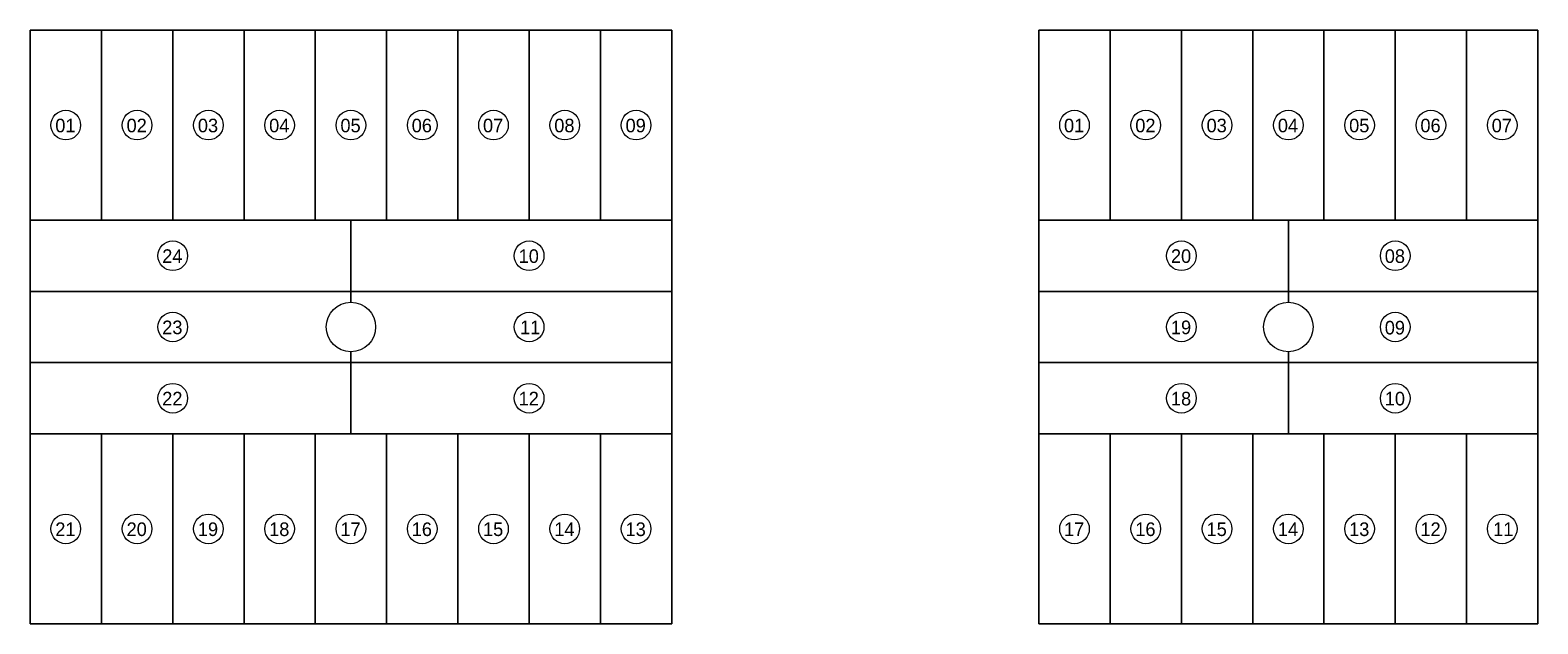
# Model space of a CAD drawing. Extents: x 1140139 to 1163904, y 18967063 to 18979615.
# Drawn here: x 1153834.7 to 1154152, y 18973466.3 to 18973591.3 of the extents above; entities that cross this region are included whole.
import ezdxf
from ezdxf.enums import TextEntityAlignment as Align

# ---------------------------------------------------------------- set-up
doc = ezdxf.new("R2010")
doc.units = 0
doc.header["$MEASUREMENT"] = 0
doc.layers.get('0').update_dxf_attribs({"linetype": 'CONTINUOUS'})
doc.styles.add('STYLE-CHAR_FAST_FONT_I_0', font='CHAR_FAST_FONT.shx', dxfattribs={"oblique": 15})

msp = doc.modelspace()

# ---------------------------------------------------------------- linework, layer by layer
for points in [[(1153834.723, 18973591.321), (1153969.723, 18973591.321), (1153969.723, 18973466.321), (1153834.723, 18973466.321)], [(1153834.723, 18973551.321), (1153849.723, 18973551.321), (1153849.723, 18973591.321), (1153834.723, 18973591.321)], [(1153849.723, 18973551.321), (1153864.723, 18973551.321), (1153864.723, 18973591.321), (1153849.723, 18973591.321)], [(1153864.723, 18973551.321), (1153879.723, 18973551.321), (1153879.723, 18973591.321), (1153864.723, 18973591.321)], [(1153879.723, 18973551.321), (1153894.723, 18973551.321), (1153894.723, 18973591.321), (1153879.723, 18973591.321)], [(1153894.723, 18973551.321), (1153909.723, 18973551.321), (1153909.723, 18973591.321), (1153894.723, 18973591.321)], [(1153909.723, 18973551.321), (1153924.723, 18973551.321), (1153924.723, 18973591.321), (1153909.723, 18973591.321)], [(1153924.723, 18973551.321), (1153939.723, 18973551.321), (1153939.723, 18973591.321), (1153924.723, 18973591.321)], [(1153939.723, 18973551.321), (1153954.723, 18973551.321), (1153954.723, 18973591.321), (1153939.723, 18973591.321)], [(1153954.723, 18973551.321), (1153969.723, 18973551.321), (1153969.723, 18973591.321), (1153954.723, 18973591.321)], [(1154046.979, 18973591.321), (1154151.979, 18973591.321), (1154151.979, 18973466.321), (1154046.979, 18973466.321)], [(1154046.979, 18973551.321), (1154061.979, 18973551.321), (1154061.979, 18973591.321), (1154046.979, 18973591.321)], [(1154061.979, 18973551.321), (1154076.979, 18973551.321), (1154076.979, 18973591.321), (1154061.979, 18973591.321)], [(1154076.979, 18973551.321), (1154091.979, 18973551.321), (1154091.979, 18973591.321), (1154076.979, 18973591.321)], [(1154091.979, 18973551.321), (1154106.979, 18973551.321), (1154106.979, 18973591.321), (1154091.979, 18973591.321)], [(1154106.979, 18973551.321), (1154121.979, 18973551.321), (1154121.979, 18973591.321), (1154106.979, 18973591.321)], [(1154121.979, 18973551.321), (1154136.979, 18973551.321), (1154136.979, 18973591.321), (1154121.979, 18973591.321)], [(1154136.979, 18973551.321), (1154151.979, 18973551.321), (1154151.979, 18973591.321), (1154136.979, 18973591.321)], [(1154151.979, 18973551.321), (1154151.979, 18973551.321), (1154151.979, 18973591.321), (1154151.979, 18973591.321)], [(1153902.223, 18973536.321), (1153902.223, 18973551.321), (1153834.723, 18973551.321), (1153834.723, 18973536.321)], [(1153969.723, 18973536.321), (1153969.723, 18973551.321), (1153902.223, 18973551.321), (1153902.223, 18973536.321)], [(1154099.479, 18973536.321), (1154099.479, 18973551.321), (1154046.979, 18973551.321), (1154046.979, 18973536.321)], [(1154151.979, 18973536.321), (1154151.979, 18973551.321), (1154099.479, 18973551.321), (1154099.479, 18973536.321)], [(1153902.223, 18973506.321), (1153902.223, 18973521.321), (1153834.723, 18973521.321), (1153834.723, 18973506.321)], [(1153969.723, 18973506.321), (1153969.723, 18973521.321), (1153902.223, 18973521.321), (1153902.223, 18973506.321)], [(1154099.479, 18973506.321), (1154099.479, 18973521.321), (1154046.979, 18973521.321), (1154046.979, 18973506.321)], [(1154151.979, 18973506.321), (1154151.979, 18973521.321), (1154099.479, 18973521.321), (1154099.479, 18973506.321)], [(1153834.723, 18973466.321), (1153849.723, 18973466.321), (1153849.723, 18973506.321), (1153834.723, 18973506.321)], [(1153849.723, 18973466.321), (1153864.723, 18973466.321), (1153864.723, 18973506.321), (1153849.723, 18973506.321)], [(1153864.723, 18973466.321), (1153879.723, 18973466.321), (1153879.723, 18973506.321), (1153864.723, 18973506.321)], [(1153879.723, 18973466.321), (1153894.723, 18973466.321), (1153894.723, 18973506.321), (1153879.723, 18973506.321)], [(1153894.723, 18973466.321), (1153909.723, 18973466.321), (1153909.723, 18973506.321), (1153894.723, 18973506.321)], [(1153909.723, 18973466.321), (1153924.723, 18973466.321), (1153924.723, 18973506.321), (1153909.723, 18973506.321)], [(1153924.723, 18973466.321), (1153939.723, 18973466.321), (1153939.723, 18973506.321), (1153924.723, 18973506.321)], [(1153939.723, 18973466.321), (1153954.723, 18973466.321), (1153954.723, 18973506.321), (1153939.723, 18973506.321)], [(1153954.723, 18973466.321), (1153969.723, 18973466.321), (1153969.723, 18973506.321), (1153954.723, 18973506.321)], [(1154046.979, 18973466.321), (1154061.979, 18973466.321), (1154061.979, 18973506.321), (1154046.979, 18973506.321)], [(1154061.979, 18973466.321), (1154076.979, 18973466.321), (1154076.979, 18973506.321), (1154061.979, 18973506.321)], [(1154076.979, 18973466.321), (1154091.979, 18973466.321), (1154091.979, 18973506.321), (1154076.979, 18973506.321)], [(1154091.979, 18973466.321), (1154106.979, 18973466.321), (1154106.979, 18973506.321), (1154091.979, 18973506.321)], [(1154106.979, 18973466.321), (1154121.979, 18973466.321), (1154121.979, 18973506.321), (1154106.979, 18973506.321)], [(1154121.979, 18973466.321), (1154136.979, 18973466.321), (1154136.979, 18973506.321), (1154121.979, 18973506.321)], [(1154136.979, 18973466.321), (1154151.979, 18973466.321), (1154151.979, 18973506.321), (1154136.979, 18973506.321)], [(1154151.979, 18973466.321), (1154151.979, 18973466.321), (1154151.979, 18973506.321), (1154151.979, 18973506.321)]]:
    msp.add_lwpolyline(points, close=True)
for points in [[(1153902.223, 18973534.021), (1153902.223, 18973536.321), (1153834.723, 18973536.321), (1153834.723, 18973521.321), (1153902.223, 18973521.321), (1153902.223, 18973523.621)], [(1153902.223, 18973523.621), (1153902.223, 18973521.321), (1153969.723, 18973521.321), (1153969.723, 18973536.321), (1153902.223, 18973536.321), (1153902.223, 18973534.021)], [(1154099.479, 18973534.021), (1154099.479, 18973536.321), (1154046.979, 18973536.321), (1154046.979, 18973521.321), (1154099.479, 18973521.321), (1154099.479, 18973523.621)], [(1154099.479, 18973523.621), (1154099.479, 18973521.321), (1154151.979, 18973521.321), (1154151.979, 18973536.321), (1154099.479, 18973536.321), (1154099.479, 18973534.021)]]:
    msp.add_lwpolyline(points)
for centre, radius in [((1153842.223, 18973571.321), 3.12), ((1153857.223, 18973571.321), 3.12), ((1153872.223, 18973571.321), 3.12), ((1153887.223, 18973571.321), 3.12), ((1153902.223, 18973571.321), 3.12), ((1153917.223, 18973571.321), 3.12), ((1153932.223, 18973571.321), 3.12), ((1153947.223, 18973571.321), 3.12), ((1153962.223, 18973571.321), 3.12), ((1154054.479, 18973571.321), 3.12), ((1154069.479, 18973571.321), 3.12), ((1154084.479, 18973571.321), 3.12), ((1154099.479, 18973571.321), 3.12), ((1154114.479, 18973571.321), 3.12), ((1154129.479, 18973571.321), 3.12), ((1154144.479, 18973571.321), 3.12), ((1153864.723, 18973543.821), 3.12), ((1153939.723, 18973543.821), 3.12), ((1154076.979, 18973543.821), 3.12), ((1154121.979, 18973543.821), 3.12), ((1153902.223, 18973528.821), 5.2), ((1154099.479, 18973528.821), 5.2), ((1153864.723, 18973528.821), 3.12), ((1153939.723, 18973528.821), 3.12), ((1154076.979, 18973528.821), 3.12), ((1154121.979, 18973528.821), 3.12), ((1153864.723, 18973513.821), 3.12), ((1153939.723, 18973513.821), 3.12), ((1154076.979, 18973513.821), 3.12), ((1154121.979, 18973513.821), 3.12), ((1153842.223, 18973486.321), 3.12), ((1153857.223, 18973486.321), 3.12), ((1153872.223, 18973486.321), 3.12), ((1153887.223, 18973486.321), 3.12), ((1153902.223, 18973486.321), 3.12), ((1153917.223, 18973486.321), 3.12), ((1153932.223, 18973486.321), 3.12), ((1153947.223, 18973486.321), 3.12), ((1153962.223, 18973486.321), 3.12), ((1154054.479, 18973486.321), 3.12), ((1154069.479, 18973486.321), 3.12), ((1154084.479, 18973486.321), 3.12), ((1154099.479, 18973486.321), 3.12), ((1154114.479, 18973486.321), 3.12), ((1154129.479, 18973486.321), 3.12), ((1154144.479, 18973486.321), 3.12)]:
    msp.add_circle(centre, radius)

# ---------------------------------------------------------------- texts
at = {"style": 'STYLE-CHAR_FAST_FONT_I_0'}
for s, p in [('01', (1153840.013, 18973568.952)), ('02', (1153855.013, 18973568.952)), ('03', (1153870.013, 18973568.952)), ('04', (1153885.013, 18973568.952)), ('05', (1153900.013, 18973568.952)), ('06', (1153915.013, 18973568.952)), ('07', (1153930.013, 18973568.952)), ('08', (1153945.013, 18973568.952)), ('09', (1153960.013, 18973568.952)), ('01', (1154052.269, 18973568.952)), ('02', (1154067.269, 18973568.952)), ('03', (1154082.269, 18973568.952)), ('04', (1154097.269, 18973568.952)), ('05', (1154112.269, 18973568.952)), ('06', (1154127.269, 18973568.952)), ('07', (1154142.269, 18973568.952)), ('24', (1153862.513, 18973541.452)), ('10', (1153937.513, 18973541.452)), ('20', (1154074.769, 18973541.452)), ('08', (1154119.769, 18973541.452)), ('23', (1153862.513, 18973526.452)), ('11', (1153937.821, 18973526.452)), ('19', (1154074.769, 18973526.452)), ('09', (1154119.769, 18973526.391)), ('22', (1153862.513, 18973511.452)), ('12', (1153937.513, 18973511.452)), ('18', (1154074.769, 18973511.452)), ('10', (1154119.769, 18973511.452)), ('21', (1153840.013, 18973483.952)), ('20', (1153855.013, 18973483.952)), ('19', (1153870.013, 18973483.952)), ('18', (1153885.013, 18973483.952)), ('17', (1153900.013, 18973483.952)), ('16', (1153915.013, 18973483.952)), ('15', (1153930.013, 18973483.952)), ('14', (1153945.013, 18973483.952)), ('13', (1153960.013, 18973483.952)), ('17', (1154052.269, 18973483.952)), ('16', (1154067.269, 18973483.952)), ('15', (1154082.269, 18973483.952)), ('14', (1154097.269, 18973483.952)), ('13', (1154112.269, 18973483.952)), ('12', (1154127.269, 18973483.952)), ('11', (1154142.577, 18973483.952))]:
    msp.add_text(s, height=2.862, dxfattribs=at).set_placement(p, align=Align.BOTTOM_LEFT)

doc.saveas('drawing.dxf')
